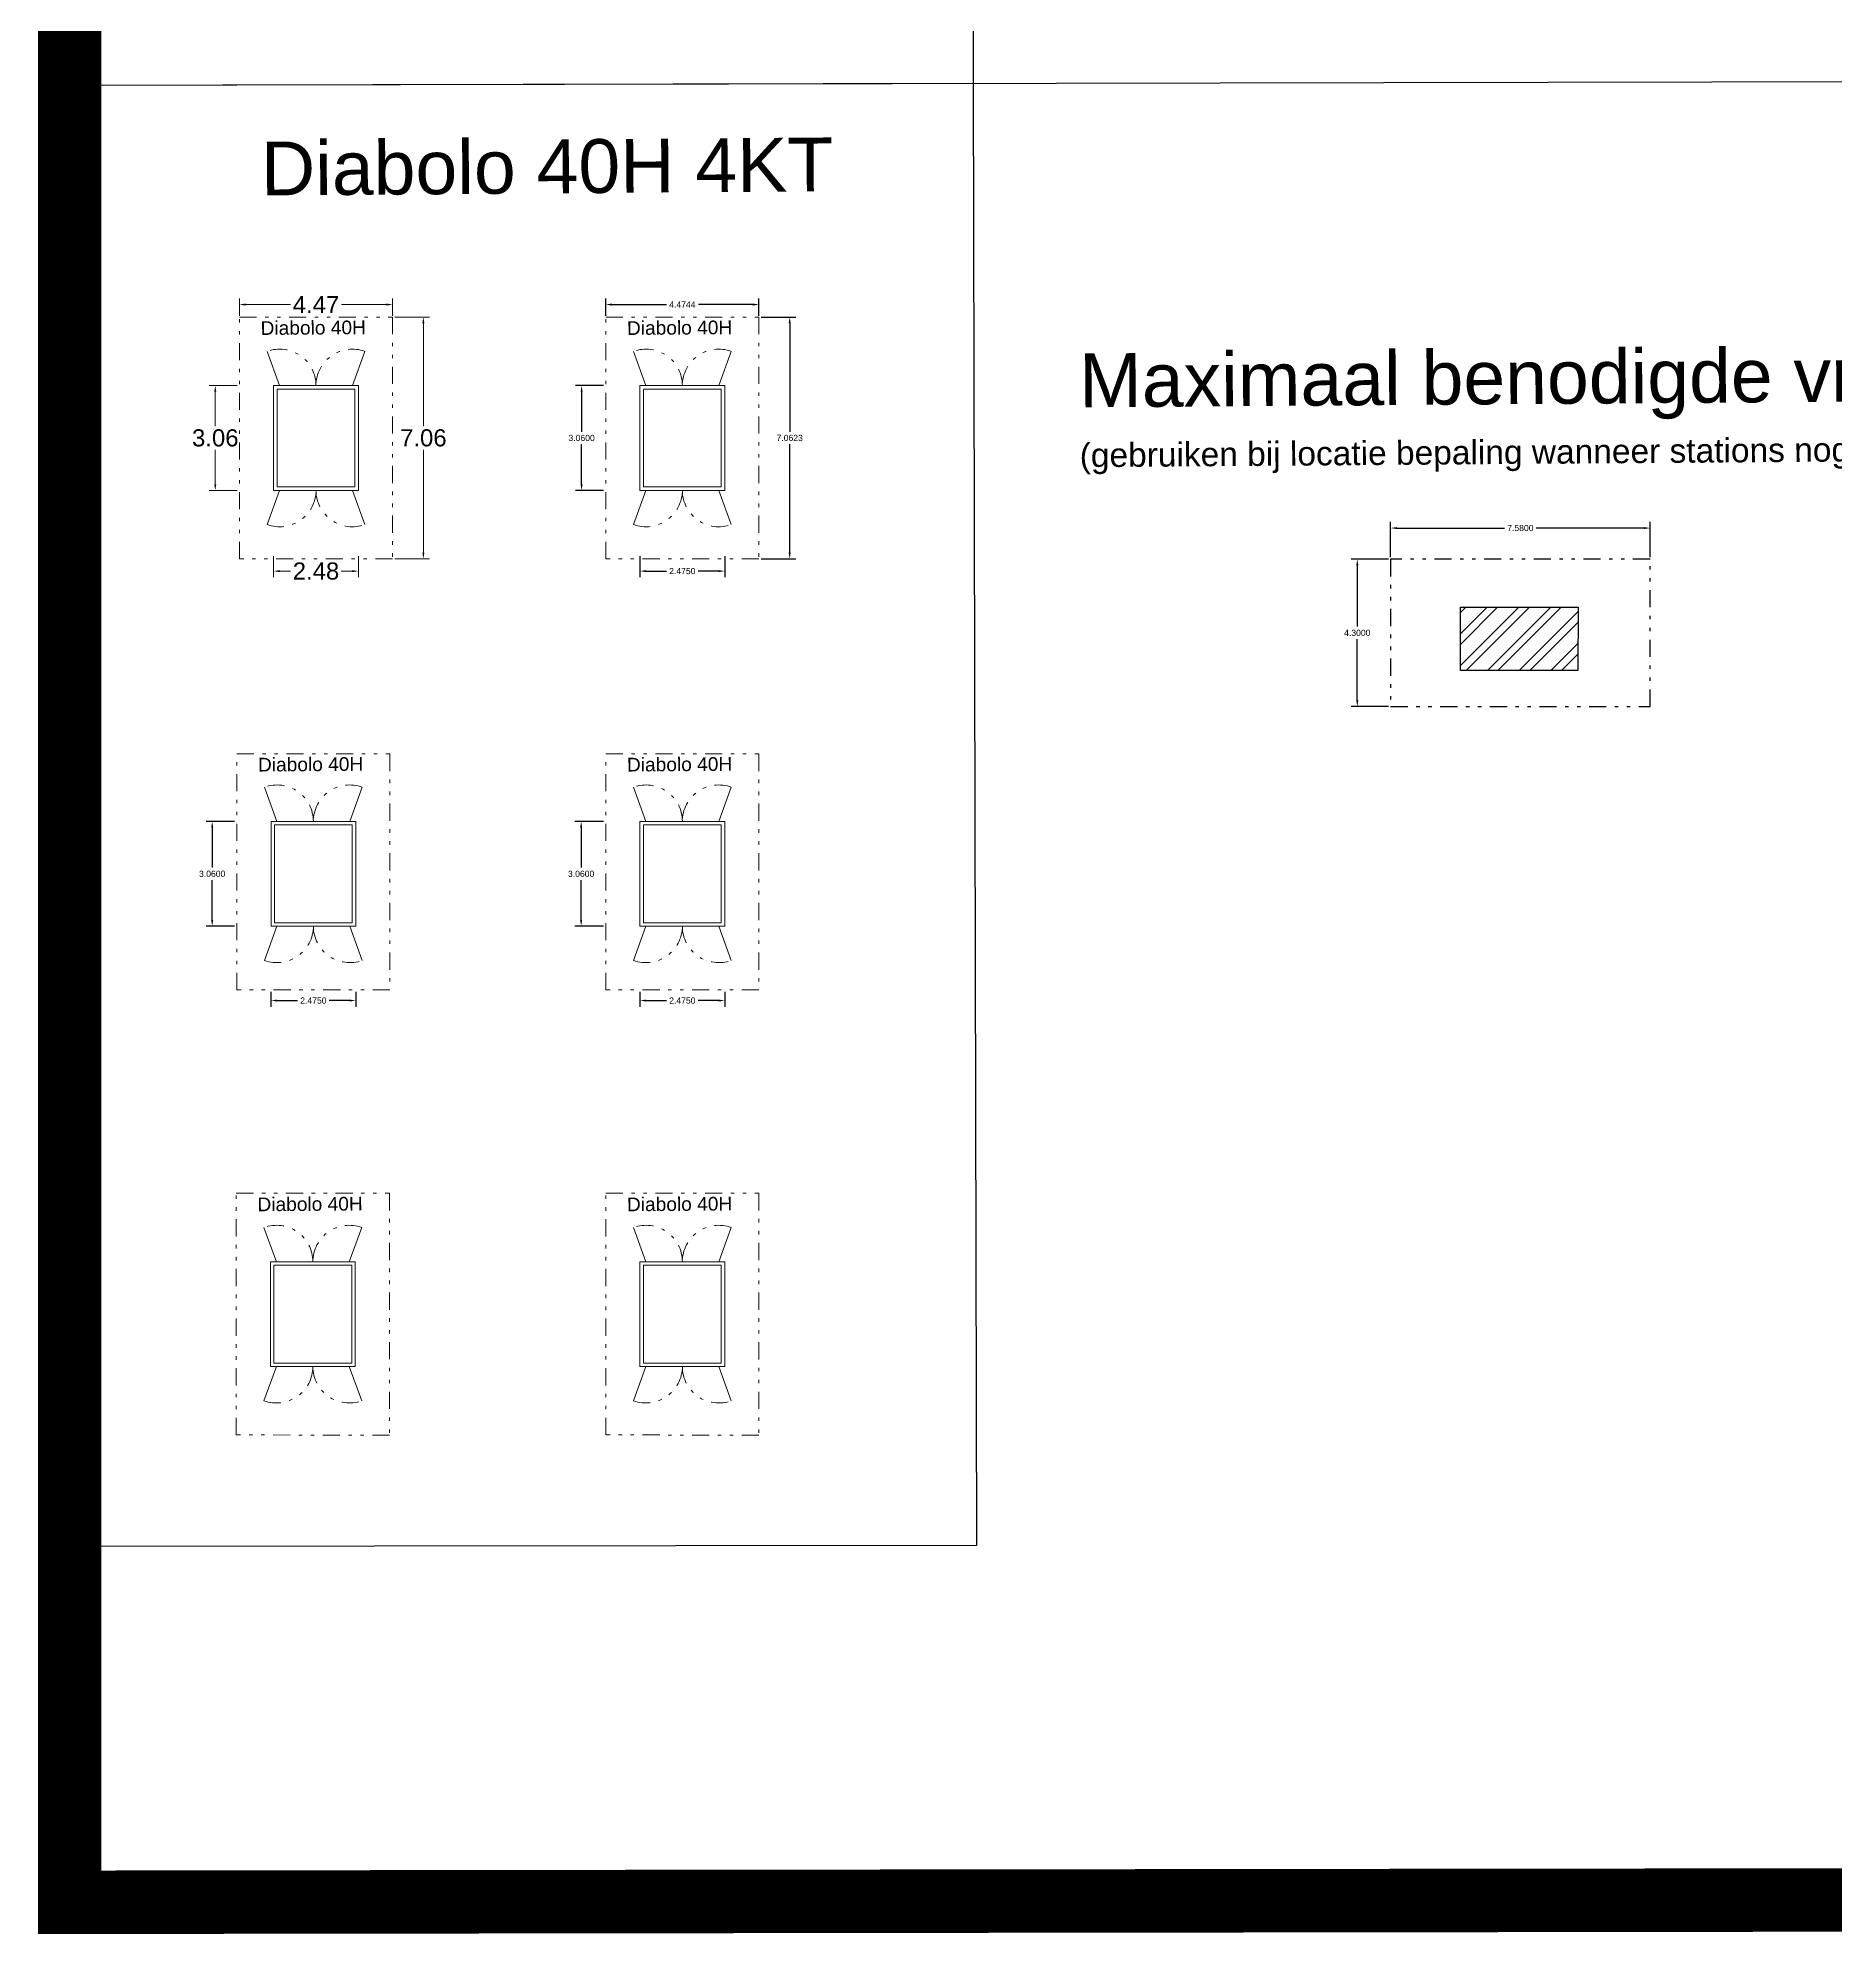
# Model space of a CAD drawing. Header units: metres. Extents: x 342 to 10732, y 11 to 2199.
# Drawn here: x 486.1 to 538.6, y 100.8 to 156.2 of the extents above; entities that cross this region are included whole.
import ezdxf

# ---------------------------------------------------------------- set-up
doc = ezdxf.new("R2010")
doc.units = ezdxf.units.M
doc.linetypes.add('DASHED', pattern=[0.75, 0.5, -0.25])
doc.linetypes.add('DIVIDE', pattern=[1.25, 0.5, -0.25, 0, -0.25, 0, -0.25])
doc.layers.get('Defpoints').update_dxf_attribs({"lineweight": 5})
doc.layers.add('01 - Bestaande kabel', color=125, linetype='Continuous', lineweight=0)
doc.layers.add('Aansluiting LS K09', color=104, linetype='DASHED', lineweight=0)
doc.layers.add('01 - Station', color=7, linetype='Continuous')
doc.styles.get("Standard").update_dxf_attribs({"font": 'arial.ttf'})
doc.styles.add('TM-0.5', font='', dxfattribs={"height": 0.5})
doc.styles.get('TM-0.5').set_extended_font_data('Arial Nova Light')
doc.dimstyles.get("Standard").update_dxf_attribs({"dimtxt": 0.18, "dimasz": 0.18, "dimexe": 0.18, "dimexo": 0.0625, "dimgap": 0.09, "dimtad": 0, "dimtih": 1, "dimtoh": 1, "dimdec": 4, "dimzin": 0, "dimdsep": 46, "dimtxsty": 'Standard', "dimcen": 0.09, "dimadec": 0, "dimazin": 0, "dimtfac": 1, "dimtdec": 4, "dimtofl": 0, "dimtmove": 0, "dimatfit": 3, "dimfxl": 1, "dimtolj": 1, "dimtzin": 0, "dimarcsym": 0})

# ---------------------------------------------------------------- blocks, each defined once
blk = doc.blocks.new('*D139')
at = {"layer": '01 - Station', "color": 0, "lineweight": -2, "transparency": 16777216}
for p, q in [((586.634, 172.628), (586.634, 173.385)), ((590.556, 172.628), (590.556, 173.385)), ((586.814, 173.205), (588.24, 173.205)), ((590.376, 173.205), (588.876, 173.205))]:
    blk.add_line(p, q, dxfattribs=at)
at = {"layer": '01 - Station', "color": 0, "transparency": 16777216}
for points in [[(586.814, 173.235), (586.814, 173.175), (586.634, 173.205)], [(590.376, 173.235), (590.376, 173.175), (590.556, 173.205)]]:
    blk.add_solid(points, dxfattribs=at)
at = {"layer": 'Defpoints', "color": 0, "transparency": 16777216}
for p in [(590.556, 173.205), (586.634, 172.566), (590.556, 172.566)]:
    blk.add_point(p, dxfattribs=at)
at = {"layer": '01 - Station', "color": 0, "transparency": 16777216, "insert": (588.558, 173.205), "char_height": 25, "attachment_point": 5}
blk.add_mtext('\\A1;{\\H0.0044x;\\P3.9220}', dxfattribs=at)
blk = doc.blocks.new('*D149')
at = {"layer": '01 - Station', "color": 0, "lineweight": -2, "transparency": 16777216}
for p, q in [((525.595, 141.015), (525.595, 142.045)), ((525.775, 141.865), (528.922, 141.865)), ((532.995, 141.865), (529.847, 141.865)), ((533.175, 141.015), (533.175, 142.045))]:
    blk.add_line(p, q, dxfattribs=at)
at = {"layer": '01 - Station', "color": 0, "transparency": 16777216}
for points in [[(525.775, 141.895), (525.775, 141.835), (525.595, 141.865)], [(532.995, 141.895), (532.995, 141.835), (533.175, 141.865)]]:
    blk.add_solid(points, dxfattribs=at)
at = {"layer": 'Defpoints', "color": 0, "transparency": 16777216}
for p in [(533.175, 141.865), (525.595, 140.953), (533.175, 140.953)]:
    blk.add_point(p, dxfattribs=at)
at = {"layer": '01 - Station', "color": 0, "transparency": 16777216, "insert": (529.385, 141.865), "char_height": 0.18, "attachment_point": 5}
blk.add_mtext('\\A1;7.5800', dxfattribs=at)
blk = doc.blocks.new('*D150')
at = {"layer": '01 - Station', "color": 0, "lineweight": -2, "transparency": 16777216}
for p, q in [((525.532, 140.953), (524.441, 140.953)), ((524.621, 140.773), (524.621, 138.985)), ((524.621, 136.833), (524.621, 138.621)), ((525.532, 136.653), (524.441, 136.653))]:
    blk.add_line(p, q, dxfattribs=at)
at = {"layer": '01 - Station', "color": 0, "transparency": 16777216}
for points in [[(524.591, 140.773), (524.651, 140.773), (524.621, 140.953)], [(524.591, 136.833), (524.651, 136.833), (524.621, 136.653)]]:
    blk.add_solid(points, dxfattribs=at)
at = {"layer": 'Defpoints', "color": 0, "transparency": 16777216}
for p in [(525.595, 140.953), (524.621, 136.653), (525.595, 136.653)]:
    blk.add_point(p, dxfattribs=at)
at = {"layer": '01 - Station', "color": 0, "transparency": 16777216, "insert": (524.621, 138.803), "char_height": 0.18, "attachment_point": 5}
blk.add_mtext('\\A1;4.3000', dxfattribs=at)
blk = doc.blocks.new('*D97')
at = {"layer": '01 - Bestaande kabel', "color": 0, "lineweight": -2, "transparency": 16777216}
for p, q in [((502.604, 133.295), (501.767, 133.295)), ((501.947, 133.115), (501.947, 131.947)), ((501.947, 130.415), (501.947, 131.583)), ((502.604, 130.235), (501.767, 130.235))]:
    blk.add_line(p, q, dxfattribs=at)
at = {"layer": '01 - Bestaande kabel', "color": 0, "transparency": 16777216}
for points in [[(501.917, 133.115), (501.977, 133.115), (501.947, 133.295)], [(501.917, 130.415), (501.977, 130.415), (501.947, 130.235)]]:
    blk.add_solid(points, dxfattribs=at)
at = {"layer": 'Defpoints', "color": 0, "transparency": 16777216}
for p in [(502.666, 133.295), (501.947, 130.235), (502.666, 130.235)]:
    blk.add_point(p, dxfattribs=at)
at = {"layer": '01 - Bestaande kabel', "color": 0, "transparency": 16777216, "insert": (501.947, 131.765), "char_height": 0.18, "attachment_point": 5}
blk.add_mtext('\\A1;3.0600', dxfattribs=at)
blk = doc.blocks.new('*D98')
at = {"layer": '01 - Bestaande kabel', "color": 0, "lineweight": -2, "transparency": 16777216}
for p, q in [((503.666, 128.314), (503.666, 127.883)), ((503.846, 128.063), (504.439, 128.063)), ((505.961, 128.063), (505.368, 128.063)), ((506.141, 128.314), (506.141, 127.883))]:
    blk.add_line(p, q, dxfattribs=at)
at = {"layer": '01 - Bestaande kabel', "color": 0, "transparency": 16777216}
for points in [[(503.846, 128.093), (503.846, 128.033), (503.666, 128.063)], [(505.961, 128.093), (505.961, 128.033), (506.141, 128.063)]]:
    blk.add_solid(points, dxfattribs=at)
at = {"layer": 'Defpoints', "color": 0, "transparency": 16777216}
for p in [(503.666, 128.376), (506.141, 128.376), (506.141, 128.063)]:
    blk.add_point(p, dxfattribs=at)
at = {"layer": '01 - Bestaande kabel', "color": 0, "transparency": 16777216, "insert": (504.903, 128.063), "char_height": 0.18, "attachment_point": 5}
blk.add_mtext('\\A1;2.4750', dxfattribs=at)
blk = doc.blocks.new('*D99')
at = {"layer": '01 - Bestaande kabel', "color": 0, "lineweight": -2, "transparency": 16777216}
for p, q in [((502.667, 148.059), (502.667, 148.573)), ((507.141, 148.059), (507.141, 148.573)), ((502.847, 148.393), (504.437, 148.393)), ((506.961, 148.393), (505.371, 148.393))]:
    blk.add_line(p, q, dxfattribs=at)
at = {"layer": '01 - Bestaande kabel', "color": 0, "transparency": 16777216}
for points in [[(502.847, 148.423), (502.847, 148.363), (502.667, 148.393)], [(506.961, 148.423), (506.961, 148.363), (507.141, 148.393)]]:
    blk.add_solid(points, dxfattribs=at)
at = {"layer": 'Defpoints', "color": 0, "transparency": 16777216}
for p in [(502.667, 147.997), (507.141, 148.393), (507.141, 147.996)]:
    blk.add_point(p, dxfattribs=at)
at = {"layer": '01 - Bestaande kabel', "color": 0, "transparency": 16777216, "insert": (504.904, 148.393), "char_height": 0.18, "attachment_point": 5}
blk.add_mtext('\\A1;4.4744', dxfattribs=at)
blk = doc.blocks.new('*D100')
at = {"layer": '01 - Bestaande kabel', "color": 0, "lineweight": -2, "transparency": 16777216}
for p, q in [((507.204, 148.028), (508.22, 148.028)), ((508.04, 147.848), (508.04, 144.679)), ((508.04, 141.145), (508.04, 144.315)), ((507.204, 140.965), (508.22, 140.965))]:
    blk.add_line(p, q, dxfattribs=at)
at = {"layer": '01 - Bestaande kabel', "color": 0, "transparency": 16777216}
for points in [[(508.07, 147.848), (508.01, 147.848), (508.04, 148.028)], [(508.07, 141.145), (508.01, 141.145), (508.04, 140.965)]]:
    blk.add_solid(points, dxfattribs=at)
at = {"layer": 'Defpoints', "color": 0, "transparency": 16777216}
for p in [(507.141, 148.028), (507.141, 140.965), (508.04, 140.965)]:
    blk.add_point(p, dxfattribs=at)
at = {"layer": '01 - Bestaande kabel', "color": 0, "transparency": 16777216, "insert": (508.04, 144.497), "char_height": 0.18, "attachment_point": 5}
blk.add_mtext('\\A1;7.0623', dxfattribs=at)
blk = doc.blocks.new('*D101')
at = {"layer": '01 - Bestaande kabel', "color": 0, "lineweight": -2, "transparency": 16777216}
for p, q in [((503.666, 141.044), (503.666, 140.427)), ((506.141, 141.044), (506.141, 140.427)), ((503.846, 140.607), (504.439, 140.607)), ((505.961, 140.607), (505.368, 140.607))]:
    blk.add_line(p, q, dxfattribs=at)
at = {"layer": '01 - Bestaande kabel', "color": 0, "transparency": 16777216}
for points in [[(503.846, 140.637), (503.846, 140.577), (503.666, 140.607)], [(505.961, 140.637), (505.961, 140.577), (506.141, 140.607)]]:
    blk.add_solid(points, dxfattribs=at)
at = {"layer": 'Defpoints', "color": 0, "transparency": 16777216}
for p in [(503.666, 141.107), (506.141, 141.107), (506.141, 140.607)]:
    blk.add_point(p, dxfattribs=at)
at = {"layer": '01 - Bestaande kabel', "color": 0, "transparency": 16777216, "insert": (504.903, 140.607), "char_height": 0.18, "attachment_point": 5}
blk.add_mtext('\\A1;2.4750', dxfattribs=at)
blk = doc.blocks.new('*D102')
at = {"layer": '01 - Bestaande kabel', "color": 0, "lineweight": -2, "transparency": 16777216}
for p, q in [((502.604, 146.026), (501.781, 146.026)), ((501.961, 145.846), (501.961, 144.678)), ((501.961, 143.146), (501.961, 144.314)), ((502.604, 142.966), (501.781, 142.966))]:
    blk.add_line(p, q, dxfattribs=at)
at = {"layer": '01 - Bestaande kabel', "color": 0, "transparency": 16777216}
for points in [[(501.931, 145.846), (501.991, 145.846), (501.961, 146.026)], [(501.931, 143.146), (501.991, 143.146), (501.961, 142.966)]]:
    blk.add_solid(points, dxfattribs=at)
at = {"layer": 'Defpoints', "color": 0, "transparency": 16777216}
for p in [(502.666, 146.026), (501.961, 142.966), (502.666, 142.966)]:
    blk.add_point(p, dxfattribs=at)
at = {"layer": '01 - Bestaande kabel', "color": 0, "transparency": 16777216, "insert": (501.961, 144.496), "char_height": 0.18, "attachment_point": 5}
blk.add_mtext('\\A1;3.0600', dxfattribs=at)
blk = doc.blocks.new('*D47')
at = {"layer": '01 - Bestaande kabel', "color": 0, "lineweight": -2, "transparency": 16777216}
for p, q in [((-2.237, 3.563), (-2.237, 4.077)), ((-2.057, 3.897), (-0.742, 3.897)), ((2.057, 3.897), (0.743, 3.897)), ((2.237, 3.563), (2.237, 4.077))]:
    blk.add_line(p, q, dxfattribs=at)
at = {"layer": '01 - Bestaande kabel', "color": 0, "transparency": 16777216}
for points in [[(-2.057, 3.927), (-2.057, 3.867), (-2.237, 3.897)], [(2.057, 3.927), (2.057, 3.867), (2.237, 3.897)]]:
    blk.add_solid(points, dxfattribs=at)
at = {"layer": 'Defpoints', "color": 0, "transparency": 16777216}
for p in [(2.237, 3.897), (-2.237, 3.501), (2.237, 3.5)]:
    blk.add_point(p, dxfattribs=at)
at = {"layer": '01 - Bestaande kabel', "color": 0, "lineweight": 0, "transparency": 16777216, "insert": (0, 3.897), "char_height": 0.5, "attachment_point": 5, "style": 'TM-0.5'}
blk.add_mtext('\\A1;4.47', dxfattribs=at)
blk = doc.blocks.new('*D48')
at = {"layer": '01 - Bestaande kabel', "color": 0, "lineweight": -2, "transparency": 16777216}
for p, q in [((2.3, 3.532), (3.316, 3.532)), ((3.136, 3.352), (3.136, 0.345)), ((3.136, -3.351), (3.136, -0.344)), ((2.3, -3.531), (3.316, -3.531))]:
    blk.add_line(p, q, dxfattribs=at)
at = {"layer": '01 - Bestaande kabel', "color": 0, "transparency": 16777216}
for points in [[(3.166, 3.352), (3.106, 3.352), (3.136, 3.532)], [(3.166, -3.351), (3.106, -3.351), (3.136, -3.531)]]:
    blk.add_solid(points, dxfattribs=at)
at = {"layer": 'Defpoints', "color": 0, "transparency": 16777216}
for p in [(2.237, 3.532), (2.237, -3.531), (3.136, -3.531)]:
    blk.add_point(p, dxfattribs=at)
at = {"layer": '01 - Bestaande kabel', "color": 0, "lineweight": 0, "transparency": 16777216, "insert": (3.136, 0.001), "char_height": 0.5, "attachment_point": 5, "style": 'TM-0.5'}
blk.add_mtext('\\A1;7.06', dxfattribs=at)
blk = doc.blocks.new('*D49')
at = {"layer": '01 - Bestaande kabel', "color": 0, "lineweight": -2, "transparency": 16777216}
for p, q in [((-1.238, -3.452), (-1.238, -4.069)), ((1.237, -3.452), (1.237, -4.069)), ((-1.058, -3.889), (-0.74, -3.889)), ((1.057, -3.889), (0.739, -3.889))]:
    blk.add_line(p, q, dxfattribs=at)
at = {"layer": '01 - Bestaande kabel', "color": 0, "transparency": 16777216}
for points in [[(-1.058, -3.859), (-1.058, -3.919), (-1.238, -3.889)], [(1.057, -3.859), (1.057, -3.919), (1.237, -3.889)]]:
    blk.add_solid(points, dxfattribs=at)
at = {"layer": 'Defpoints', "color": 0, "transparency": 16777216}
for p in [(-1.238, -3.389), (1.237, -3.389), (1.237, -3.889)]:
    blk.add_point(p, dxfattribs=at)
at = {"layer": '01 - Bestaande kabel', "color": 0, "lineweight": 0, "transparency": 16777216, "insert": (0, -3.889), "char_height": 0.5, "attachment_point": 5, "style": 'TM-0.5'}
blk.add_mtext('\\A1;2.48', dxfattribs=at)
blk = doc.blocks.new('*D50')
at = {"layer": '01 - Bestaande kabel', "color": 0, "lineweight": -2, "transparency": 16777216}
for p, q in [((-2.3, 1.53), (-3.122, 1.53)), ((-2.942, 1.35), (-2.942, 0.344)), ((-2.942, -1.35), (-2.942, -0.344)), ((-2.3, -1.53), (-3.122, -1.53))]:
    blk.add_line(p, q, dxfattribs=at)
at = {"layer": '01 - Bestaande kabel', "color": 0, "transparency": 16777216}
for points in [[(-2.972, 1.35), (-2.912, 1.35), (-2.942, 1.53)], [(-2.972, -1.35), (-2.912, -1.35), (-2.942, -1.53)]]:
    blk.add_solid(points, dxfattribs=at)
at = {"layer": 'Defpoints', "color": 0, "transparency": 16777216}
for p in [(-2.237, 1.53), (-2.942, -1.53), (-2.237, -1.53)]:
    blk.add_point(p, dxfattribs=at)
at = {"layer": '01 - Bestaande kabel', "color": 0, "lineweight": 0, "transparency": 16777216, "insert": (-2.942, 0), "char_height": 0.5, "attachment_point": 5, "style": 'TM-0.5'}
blk.add_mtext('\\A1;3.06', dxfattribs=at)
blk = doc.blocks.new('*D103')
at = {"layer": '01 - Bestaande kabel', "color": 0, "lineweight": -2, "transparency": 16777216}
for p, q in [((491.825, 133.295), (490.989, 133.295)), ((491.169, 133.115), (491.169, 131.947)), ((491.169, 130.415), (491.169, 131.583)), ((491.825, 130.235), (490.989, 130.235))]:
    blk.add_line(p, q, dxfattribs=at)
at = {"layer": '01 - Bestaande kabel', "color": 0, "transparency": 16777216}
for points in [[(491.139, 133.115), (491.199, 133.115), (491.169, 133.295)], [(491.139, 130.415), (491.199, 130.415), (491.169, 130.235)]]:
    blk.add_solid(points, dxfattribs=at)
at = {"layer": 'Defpoints', "color": 0, "transparency": 16777216}
for p in [(491.888, 133.295), (491.169, 130.235), (491.888, 130.235)]:
    blk.add_point(p, dxfattribs=at)
at = {"layer": '01 - Bestaande kabel', "color": 0, "transparency": 16777216, "insert": (491.169, 131.765), "char_height": 0.18, "attachment_point": 5}
blk.add_mtext('\\A1;3.0600', dxfattribs=at)
blk = doc.blocks.new('*D104')
at = {"layer": '01 - Bestaande kabel', "color": 0, "lineweight": -2, "transparency": 16777216}
for p, q in [((492.887, 128.314), (492.887, 127.883)), ((493.067, 128.063), (493.66, 128.063)), ((495.182, 128.063), (494.59, 128.063)), ((495.362, 128.314), (495.362, 127.883))]:
    blk.add_line(p, q, dxfattribs=at)
at = {"layer": '01 - Bestaande kabel', "color": 0, "transparency": 16777216}
for points in [[(493.067, 128.093), (493.067, 128.033), (492.887, 128.063)], [(495.182, 128.093), (495.182, 128.033), (495.362, 128.063)]]:
    blk.add_solid(points, dxfattribs=at)
at = {"layer": 'Defpoints', "color": 0, "transparency": 16777216}
for p in [(492.887, 128.376), (495.362, 128.376), (495.362, 128.063)]:
    blk.add_point(p, dxfattribs=at)
at = {"layer": '01 - Bestaande kabel', "color": 0, "transparency": 16777216, "insert": (494.125, 128.063), "char_height": 0.18, "attachment_point": 5}
blk.add_mtext('\\A1;2.4750', dxfattribs=at)
blk = doc.blocks.new('*D130')
at = {"layer": '01 - Station', "color": 0, "lineweight": -2, "transparency": 16777216}
for p, q in [((586.603, 163.665), (586.603, 164.418)), ((586.783, 164.238), (588.246, 164.238)), ((590.345, 164.238), (588.882, 164.238)), ((590.525, 163.665), (590.525, 164.418))]:
    blk.add_line(p, q, dxfattribs=at)
at = {"layer": '01 - Station', "color": 0, "transparency": 16777216}
for points in [[(586.783, 164.268), (586.783, 164.208), (586.603, 164.238)], [(590.345, 164.268), (590.345, 164.208), (590.525, 164.238)]]:
    blk.add_solid(points, dxfattribs=at)
at = {"layer": 'Defpoints', "color": 0, "transparency": 16777216}
for p in [(590.525, 164.238), (586.603, 163.602), (590.525, 163.602)]:
    blk.add_point(p, dxfattribs=at)
at = {"layer": '01 - Station', "color": 0, "transparency": 16777216, "insert": (588.564, 164.238), "char_height": 25, "attachment_point": 5}
blk.add_mtext('\\A1;{\\H0.0044x;3.9220}', dxfattribs=at)
blk = doc.blocks.new('Diabolo 40H')
at = {"layer": '01 - Bestaande kabel', "color": 114, "linetype": 'DIVIDE', "true_color": 0x139b48}
for points in [[(-2.239, 3.436), (2.236, 3.436)], [(2.236, 3.436), (2.236, -3.625), (-2.239, -3.624), (-2.239, 3.406)]]:
    blk.add_lwpolyline(points, dxfattribs=at)
at = {"layer": '01 - Bestaande kabel', "linetype": 'DIVIDE'}
for points in [[(-1.43, 2.436, -0.521043), (-0.002, 1.436)], [(1.427, 2.436, 0.521203), (-0.002, 1.436)], [(-1.43, -2.625, 0.519898), (-0.002, -1.624)], [(1.427, -2.625, -0.519932), (-0.002, -1.624)]]:
    blk.add_lwpolyline(points, format="xyb", dxfattribs=at)
at = {"layer": '01 - Bestaande kabel'}
for points in [[(-1.43, 2.436), (-1.066, 1.436)], [(1.063, 1.436), (1.427, 2.436)], [(-1.066, -1.624), (-1.43, -2.625)], [(-1.066, -1.624), (1.063, -1.624)], [(1.427, -2.625), (1.063, -1.624)]]:
    blk.add_lwpolyline(points, dxfattribs=at)
for points in [[(1.236, 1.436), (1.236, -1.624), (-1.239, -1.624), (-1.239, 1.436)], [(1.136, 1.336), (1.136, -1.524), (-1.139, -1.524), (-1.139, 1.336)]]:
    blk.add_lwpolyline(points, close=True, dxfattribs=at)
at = {"insert": (-1.622, 3.311), "char_height": 0.4, "attachment_point": 1, "rotation": 0.4248, "style": 'TM-0.5'}
blk.add_mtext_dynamic_manual_height_columns('Diabolo 40H', width=5.58023, gutter_width=6.043, heights=[0], dxfattribs=at)
blk = doc.blocks.new('Diabolo 40H 4kt')
at = {"layer": '01 - Bestaande kabel', "color": 114, "linetype": 'DIVIDE', "lineweight": 0, "true_color": 0x139b48}
blk.add_lwpolyline([(-2.23699, 3.532), (2.23744, 3.53172), (2.2375, -3.53056), (-2.2375, -3.52944), (-2.23699, 3.5006)], dxfattribs=at)
at = {"layer": '01 - Bestaande kabel', "linetype": 'DIVIDE', "lineweight": 0}
for points in [[(-1.42858, 2.5303, -0.52104324), (0, 1.53)], [(1.42858, 2.5303, 0.52120311), (0, 1.53)], [(-1.42858, -2.5303, 0.5198979), (0, -1.53)], [(1.42858, -2.5303, -0.519932), (0, -1.53)]]:
    blk.add_lwpolyline(points, format="xyb", dxfattribs=at)
at = {"layer": '01 - Bestaande kabel', "lineweight": 0}
for points in [[(-1.42858, 2.5303), (-1.0645, 1.53)], [(1.0645, 1.53), (1.42858, 2.5303)], [(-1.0645, -1.53), (-1.42858, -2.5303)], [(-1.0645, -1.53), (1.0645, -1.53)], [(1.42858, -2.5303), (1.0645, -1.53)]]:
    blk.add_lwpolyline(points, dxfattribs=at)
for points in [[(1.2375, 1.53), (1.2375, -1.53), (-1.2375, -1.53), (-1.2375, 1.53)], [(1.1375, 1.43), (1.1375, -1.43), (-1.1375, -1.43), (-1.1375, 1.43)]]:
    blk.add_lwpolyline(points, close=True, dxfattribs=at)
at = {"lineweight": 0, "insert": (-1.61991, 3.40958), "char_height": 0.4, "attachment_point": 1, "rotation": 0.424772, "style": 'TM-0.5'}
blk.add_mtext_dynamic_manual_height_columns('Diabolo 40H', width=5.5802319, gutter_width=6.04269, heights=[0], dxfattribs=at)
at = {"layer": '01 - Bestaande kabel', "lineweight": 0}
for p1, p2, distance, picture, middle in [((-2.23699, 3.5006), (2.23743, 3.50032), 0.39669, '*D47', (0.00025, 3.89715)), ((2.23744, 3.53172), (2.2375, -3.53056), 0.89879, '*D48', (3.13625, 0.00059)), ((-2.23736, 1.53007), (-2.23736, -1.52993), -0.70502, '*D50', (-2.94239, 0.00007)), ((-1.23797, -3.38915), (1.23703, -3.38915), -0.50015, '*D49', (-0.00047, -3.8893))]:
    dim = blk.add_aligned_dim(p1=p1, p2=p2, distance=distance, dimstyle='Standard', dxfattribs=at)
    dim.commit()
    dim.dimension.update_dxf_attribs({"geometry": picture, "text_midpoint": middle})

msp = doc.modelspace()

# ---------------------------------------------------------------- hatches: boundary and pattern name
at = {"transparency": 33554687}
h = msp.add_hatch(dxfattribs=at)
h.set_pattern_fill('ANSI32', color=256, scale=0.069, angle=-0.023474)
h.set_pattern_definition([(44.97652568, (-175797.7758, -400972.42664), (-0.4645378142, 0.4649186164), []), (44.97652568, (-175797.46596, -400972.4268), (-0.4645378142, 0.4649186164), [])])
h.paths.add_polyline_path([(531.0676, 137.70005), (531.06827, 139.54931), (527.63827, 139.55058), (527.63457, 137.70133)])

# ---------------------------------------------------------------- linework, layer by layer
at = {"color": 114, "linetype": 'DIVIDE', "true_color": 0x139b48}
msp.add_lwpolyline([(525.59452, 136.65275), (533.17452, 136.65275), (533.17452, 140.95275), (525.59452, 140.95275)], close=True, dxfattribs=at)
msp.add_lwpolyline([(527.63827, 139.55075), (531.06827, 139.55075), (531.06457, 137.70077), (527.63457, 137.70077)], close=True)
at = {"layer": '01 - Bestaande kabel', "color": 114, "linetype": 'DIVIDE', "true_color": 0x139b48}
for points in [[(502.66686, 148.02805), (507.14129, 148.02777), (507.14135, 140.96549), (502.66635, 140.96661), (502.66686, 147.99665)], [(491.88832, 135.26591), (496.36275, 135.26563), (496.36282, 128.37591), (491.88782, 128.37703), (491.88832, 135.26591)], [(502.66686, 135.26591), (507.14129, 135.26563), (507.14135, 128.37591), (502.66635, 128.37703), (502.66686, 135.26591)], [(507.14129, 122.43373), (507.14135, 115.37316), (502.66635, 115.37428), (502.66686, 122.40432)], [(502.66672, 122.4338), (507.14129, 122.43373)]]:
    msp.add_lwpolyline(points, dxfattribs=at)
at = {"layer": '01 - Bestaande kabel', "linetype": 'DIVIDE'}
for points in [[(503.47527, 147.02635, -0.52104324), (504.90385, 146.02605)], [(506.33243, 147.02635, 0.52120311), (504.90385, 146.02605)], [(503.47527, 141.96574, 0.5198979), (504.90385, 142.96605)], [(506.33243, 141.96574, -0.519932), (504.90385, 142.96605)], [(492.69674, 134.29561, -0.52104324), (494.12532, 133.29531)], [(495.5539, 134.29561, 0.52120311), (494.12532, 133.29531)], [(503.47527, 134.29561, -0.52104324), (504.90385, 133.29531)], [(506.33243, 134.29561, 0.52120311), (504.90385, 133.29531)], [(492.69674, 129.23501, 0.5198979), (494.12532, 130.23531)], [(495.5539, 129.23501, -0.519932), (494.12532, 130.23531)], [(503.47527, 129.23501, 0.5198979), (504.90385, 130.23531)], [(506.33243, 129.23501, -0.519932), (504.90385, 130.23531)], [(503.47527, 121.43402, -0.52104324), (504.90385, 120.43372)], [(506.33243, 121.43402, 0.52120311), (504.90385, 120.43372)], [(503.47527, 116.37342, 0.5198979), (504.90385, 117.37372)], [(506.33243, 116.37342, -0.519932), (504.90385, 117.37372)]]:
    msp.add_lwpolyline(points, format="xyb", dxfattribs=at)
at = {"layer": '01 - Bestaande kabel'}
for points in [[(503.47527, 147.02635), (503.83935, 146.02605)], [(505.96835, 146.02605), (506.33243, 147.02635)], [(503.83935, 142.96605), (503.47527, 141.96574)], [(503.83935, 142.96605), (505.96835, 142.96605)], [(506.33243, 141.96574), (505.96835, 142.96605)], [(492.69674, 134.29561), (493.06082, 133.29531)], [(495.18982, 133.29531), (495.5539, 134.29561)], [(503.47527, 134.29561), (503.83935, 133.29531)], [(505.96835, 133.29531), (506.33243, 134.29561)], [(493.06082, 130.23531), (492.69674, 129.23501)], [(493.06082, 130.23531), (495.18982, 130.23531)], [(495.5539, 129.23501), (495.18982, 130.23531)], [(503.83935, 130.23531), (503.47527, 129.23501)], [(503.83935, 130.23531), (505.96835, 130.23531)], [(506.33243, 129.23501), (505.96835, 130.23531)], [(503.47527, 121.43402), (503.83935, 120.43372)], [(505.96835, 120.43372), (506.33243, 121.43402)], [(503.83935, 117.37372), (503.47527, 116.37342)], [(503.83935, 117.37372), (505.96835, 117.37372)], [(506.33243, 116.37342), (505.96835, 117.37372)]]:
    msp.add_lwpolyline(points, dxfattribs=at)
for points in [[(506.14135, 146.02605), (506.14135, 142.96605), (503.66635, 142.96605), (503.66635, 146.02605)], [(506.04135, 145.92605), (506.04135, 143.06605), (503.76635, 143.06605), (503.76635, 145.92605)], [(495.36282, 133.29531), (495.36282, 130.23531), (492.88782, 130.23531), (492.88782, 133.29531)], [(495.26282, 133.19531), (495.26282, 130.33531), (492.98782, 130.33531), (492.98782, 133.19531)], [(506.14135, 133.29531), (506.14135, 130.23531), (503.66635, 130.23531), (503.66635, 133.29531)], [(506.04135, 133.19531), (506.04135, 130.33531), (503.76635, 130.33531), (503.76635, 133.19531)], [(506.14135, 120.43372), (506.14135, 117.37372), (503.66635, 117.37372), (503.66635, 120.43372)], [(506.04135, 120.33372), (506.04135, 117.47372), (503.76635, 117.47372), (503.76635, 120.33372)]]:
    msp.add_lwpolyline(points, close=True, dxfattribs=at)
at = {"layer": '01 - Station'}
for points in [[(513.30083, 202.35087), (513.39702, 154.85639)], [(487.1011, 154.80314), (625.93288, 155.0843)], [(487.1011, 154.80314), (513.39702, 154.85639), (513.4932, 112.14852), (487.12149, 112.11449)]]:
    msp.add_lwpolyline(points, dxfattribs=at)
at = {"layer": 'Aansluiting LS K09', "linetype": 'Continuous', "const_width": 1.85405}
msp.add_lwpolyline([(625.83441, 202.21375), (625.96561, 101.90626), (487.00588, 101.72451), (487.00544, 202.03458), (625.83441, 202.21375)], dxfattribs=at)

# ---------------------------------------------------------------- block references
at = {"linetype": 'DASHED'}
msp.add_blockref('Diabolo 40H', (494.11225, 118.99814), dxfattribs=at)
at = {"layer": '01 - Bestaande kabel'}
msp.add_blockref('Diabolo 40H 4kt', (494.20171, 144.49605), dxfattribs=at)

# ---------------------------------------------------------------- texts
at = {"attachment_point": 1, "rotation": 0.424772, "style": 'TM-0.5'}
for s, width, gutter_width, insert, char_height in [('Diabolo 40H 4KT', 18.9857139, 23.74305, (492.58531, 153.1508), 1.5716876), ('Diabolo 40H', 5.5802319, 6.04269, (503.28394, 147.90563), 0.4), ('Maximaal benodigde vrij ruimte {\\H0.44538x;(gebruiken bij locatie bepaling wanneer stations nog niet bekend zijn)}', 31.1658072, 23.74305, (516.48969, 146.96242), 1.57168757), ('Diabolo 40H', 5.5802319, 6.04269, (492.50541, 135.15309), 0.4), ('Diabolo 40H', 5.5802319, 6.04269, (503.28394, 135.15309), 0.4), ('Diabolo 40H', 5.5802319, 6.04269, (503.28394, 122.30918), 0.4)]:
    msp.add_mtext_dynamic_manual_height_columns(s, width=width, gutter_width=gutter_width, heights=[0], dxfattribs=dict(at, insert=insert, char_height=char_height))

# ---------------------------------------------------------------- dimensions: what is measured, and where the dimension line sits
at = {"layer": '01 - Bestaande kabel'}
for p1, p2, distance, picture, middle in [((502.66686, 147.99665), (507.14129, 147.99637), 0.39669, '*D99', (504.9041, 148.3932)), ((507.14129, 148.02777), (507.14135, 140.96549), 0.89879, '*D100', (508.04011, 144.49664)), ((502.66649, 146.02612), (502.66649, 142.96612), -0.70502, '*D102', (501.96147, 144.49612)), ((503.66589, 141.1069), (506.14089, 141.1069), -0.50015, '*D101', (504.90339, 140.60675)), ((492.88735, 128.37616), (495.36235, 128.37616), -0.31319, '*D104', (494.12485, 128.06297)), ((503.66589, 128.37616), (506.14089, 128.37616), -0.31319, '*D98', (504.90339, 128.06297))]:
    dim = msp.add_aligned_dim(p1=p1, p2=p2, distance=distance, dimstyle='Standard', dxfattribs=at)
    dim.commit()
    dim.dimension.update_dxf_attribs({"geometry": picture, "text_midpoint": middle})
for base, p1, p2, picture, middle in [((491.16894, 130.23538), (491.88795, 133.29538), (491.88795, 130.23538), '*D103', (491.16894, 131.76538)), ((501.94747, 130.23538), (502.66649, 133.29538), (502.66649, 130.23538), '*D97', (501.94747, 131.76538))]:
    dim = msp.add_linear_dim(base=base, p1=p1, p2=p2, angle=270, dimstyle='Standard', dxfattribs=at)
    dim.commit()
    dim.dimension.update_dxf_attribs({"geometry": picture, "text_midpoint": middle, "dimtype": 161})
at = {"layer": '01 - Station'}
dim = msp.add_linear_dim(base=(590.55564, 173.20475), p1=(586.63364, 172.56581), p2=(590.55564, 172.56581), text='{\\H0.0044x;\\P<>}', dimstyle='Standard', override={"dimtxt": 25, "dimfxlon": 0}, dxfattribs=at)
dim.commit()
dim.dimension.update_dxf_attribs({"geometry": '*D139', "text_midpoint": (588.55787, 173.20475), "dimtype": 160})
dim = msp.add_linear_dim(base=(590.52497, 164.2378), p1=(586.60297, 163.60232), p2=(590.52497, 163.60232), text='{\\H0.0044x;<>}', dimstyle='Standard', override={"dimtxt": 25}, dxfattribs=at)
dim.commit()
dim.dimension.update_dxf_attribs({"geometry": '*D130', "text_midpoint": (588.56397, 164.2378)})
dim = msp.add_linear_dim(base=(533.17452, 141.86479), p1=(525.59452, 140.95275), p2=(533.17452, 140.95275), dimstyle='Standard', dxfattribs=at)
dim.commit()
dim.dimension.update_dxf_attribs({"geometry": '*D149', "text_midpoint": (529.38452, 141.86479)})
dim = msp.add_linear_dim(base=(524.62115, 136.65275), p1=(525.59452, 140.95275), p2=(525.59452, 136.65275), angle=90, dimstyle='Standard', dxfattribs=at)
dim.commit()
dim.dimension.update_dxf_attribs({"geometry": '*D150', "text_midpoint": (524.62115, 138.80275)})

doc.saveas('drawing.dxf')
